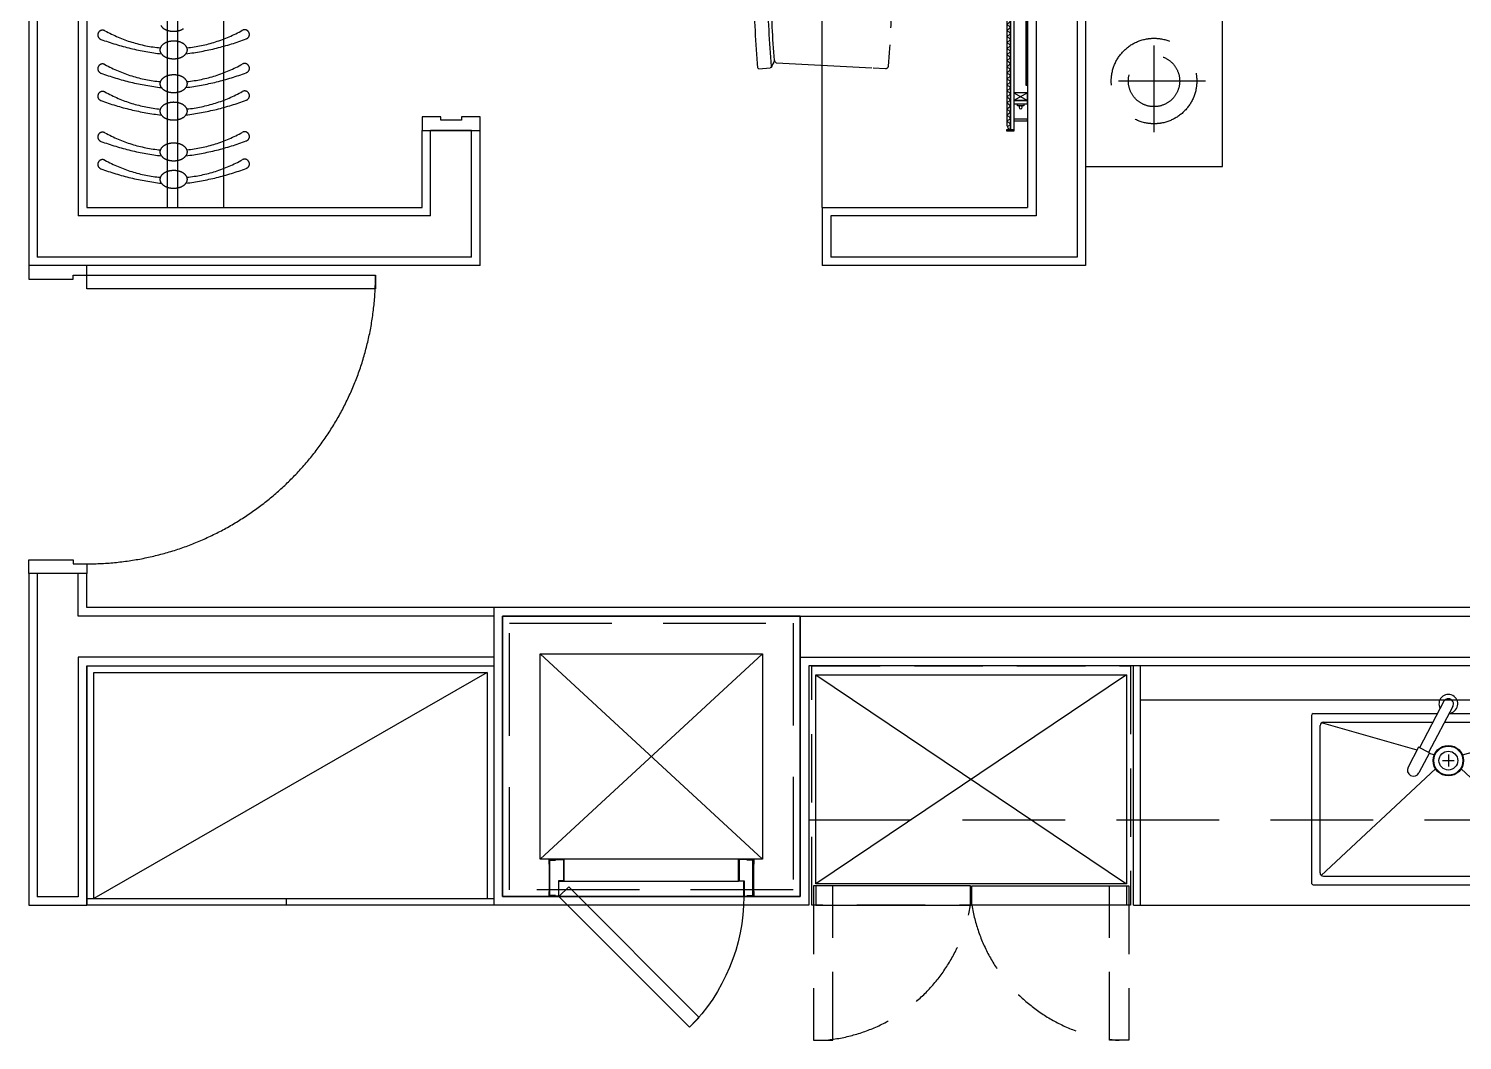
# Model space of a CAD drawing. Header units: millimetres. Extents: x 10000 to 302800, y 6800 to 229018.
# Drawn here: x 234673 to 238864, y 22118 to 25075 of the extents above; entities that cross this region are included whole.
import ezdxf

# ---------------------------------------------------------------- set-up
doc = ezdxf.new("R2010")
doc.units = ezdxf.units.MM
doc.header["$LTSCALE"] = 400
doc.header["$MEASUREMENT"] = 0
for name, pattern in [('X-ROOM TYPE-SR-2bay corner$0$CONTINOUS', [0]), ('X-ROOM TYPE-SR-2bay corner$0$HIDDEN', [0.375, 0.25, -0.125]), ('X-ROOM TYPE-SR-2bay corner$0$PHANTOM2', [1.25, 0.625, -0.125, 0.125, -0.125, 0.125, -0.125]), ('X-ROOM TYPE-SR-2bay corner$0$X-ROOM TYPE-HOTEL-DS-1$0$DASHED', [3, 2, -1]), ('X-ROOM TYPE-SR-2bay corner$0$X-ROOM TYPE-SR-2bay_1$0$PHANTOM2', [1.25, 0.625, -0.125, 0.125, -0.125, 0.125, -0.125]), ('X-ROOM TYPE-SR-2bay corner$0$X-ROOM TYPE-SR-3Bay$0$X-ROOM TYPE-SR-3Bay$0$HIDDEN2', [4.7625, 3.175, -1.5875])]:
    doc.linetypes.add(name, pattern=pattern)
doc.layers.get('0').update_dxf_attribs({"linetype": 'CONTINUOUS'})
for name, color, linetype in [('A-TXT1', 3, 'CONTINUOUS'), ('X-INT-HOTEL-9F~20F$0$A-DOOR', 4, 'CONTINUOUS'), ('X-ROOM TYPE-SR-2bay corner$0$.WA_BUILT-IN LOW', 252, 'CONTINUOUS'), ('X-ROOM TYPE-SR-2bay corner$0$.WA_Built-in mirror', 252, 'CONTINUOUS'), ('X-ROOM TYPE-SR-2bay corner$0$.WA_Built-in_Lower', 252, 'CONTINUOUS'), ('X-ROOM TYPE-SR-2bay corner$0$.WA_Door Swing', 252, 'CONTINUOUS'), ('X-ROOM TYPE-SR-2bay corner$0$.WA_FP_Furn', 252, 'X-ROOM TYPE-SR-2bay corner$0$CONTINOUS'), ('X-ROOM TYPE-SR-2bay corner$0$.WA_Furn', 252, 'CONTINUOUS'), ('X-ROOM TYPE-SR-2bay corner$0$.WA_METAL', 252, 'CONTINUOUS'), ('X-ROOM TYPE-SR-2bay corner$0$.WA_Plaster', 252, 'CONTINUOUS'), ('X-ROOM TYPE-SR-2bay corner$0$.WA_Sani', 252, 'CONTINUOUS'), ('X-ROOM TYPE-SR-2bay corner$0$.WA_Sani Hidden', 252, 'CONTINUOUS'), ('X-ROOM TYPE-SR-2bay corner$0$.WA_Sani-Fix', 252, 'CONTINUOUS'), ('X-ROOM TYPE-SR-2bay corner$0$.WA_Wall-Fin', 252, 'CONTINUOUS'), ('X-ROOM TYPE-SR-2bay corner$0$.WA_Wall-Finish', 252, 'CONTINUOUS'), ('X-ROOM TYPE-SR-2bay corner$0$A-OPEN2', 252, 'X-ROOM TYPE-SR-2bay corner$0$X-ROOM TYPE-HOTEL-DS-1$0$DASHED'), ('X-ROOM TYPE-SR-2bay corner$0$A-WALD', 7, 'CONTINUOUS'), ('X-ROOM TYPE-SR-2bay corner$0$X-ROOM TYPE-SR-2bay_1$0$__Door-bomba', 252, 'CONTINUOUS'), ('X-ROOM TYPE-SR-2bay corner$0$X-ROOM TYPE-SR-2bay_1$0$X-ROOM TYPE-SR-1.3+1.7Bay$0$__Door-bomba', 252, 'CONTINUOUS'), ('X-ROOM TYPE-SR-2bay corner$0$X-ROOM TYPE-SR-3Bay$0$.WA_Furn', 252, 'CONTINUOUS'), ('X-ROOM TYPE-SR-2bay corner$0$X-ROOM TYPE-SR-3Bay$0$ID_FP-FURN LOOSE', 252, 'CONTINUOUS')]:
    doc.layers.add(name, color=color, linetype=linetype)

# ---------------------------------------------------------------- blocks, each defined once
blk = doc.blocks.new('X-ROOM TYPE-SR-2bay corner$0$DOOR-900-11')
at = {"color": 8, "linetype": 'X-ROOM TYPE-SR-2bay corner$0$X-ROOM TYPE-SR-2bay_1$0$PHANTOM2', "ltscale": 200}
blk.add_arc((-85, 28), 844, 90, 180, dxfattribs=at)
at = {"layer": 'X-ROOM TYPE-SR-2bay corner$0$X-ROOM TYPE-SR-2bay_1$0$__Door-bomba'}
for points in [[(85, 900), (85, 860), (-45, 860), (-45, 872), (-85, 872), (-85, 900)], [(-85, 28), (-929, 28), (-929, 68), (-85, 68)], [(85, 0), (85, 40), (-45, 40), (-45, 28), (-85, 28), (-85, 0)]]:
    blk.add_lwpolyline(points, close=True, dxfattribs=at)
blk = doc.blocks.new('X-ROOM TYPE-SR-2bay corner$0$X-ROOM TYPE-SR-3Bay$0$X-ROOM TYPE-SR-3Bay$0$A$Ca76cda80')
at = {"layer": 'X-ROOM TYPE-SR-2bay corner$0$.WA_Sani-Fix'}
for p, q in [((495, 800), (5, 800)), ((0, 795), (0, 5)), ((25, 765), (25, 757)), ((25, 765), (25, 35)), ((27.3, 771.4), (338.6, 437.4)), ((35, 775), (465, 775)), ((393.5, 491.4), (473.3, 770.6)), ((475, 765), (475, 445.1)), ((500, 795), (500, 431.9)), ((401.8, 487), (343.4, 517.7)), ((385, 455.2), (326.6, 485.9)), ((385, 455.2), (401.8, 487)), ((536.4, 412.8), (400.4, 484.3)), ((379.2, 441.3), (383.4, 456)), ((520.6, 387.2), (386.4, 457.8)), ((380.1, 400), (345.1, 400)), ((362.6, 417.5), (362.6, 382.5)), ((475, 411.2), (475, 35)), ((500, 398.1), (500, 5)), ((27.3, 28.6), (338.6, 362.6)), ((379.2, 358.7), (473.3, 29.4)), ((35, 25), (465, 25)), ((5, 0), (495, 0))]:
    blk.add_line(p, q, dxfattribs=at)
for radius in [44.5, 42.5, 27.5]:
    blk.add_circle((362.6, 400), radius, dxfattribs=at)
for centre, radius, start, end in [((5, 795), 5, 90, 180), ((495, 795), 5, 0, 90), ((35, 765), 10, 90, 180), ((465, 765), 10, 0, 90), ((335, 501.8), 18, 62.2454, 242.2454), ((528.5, 400), 27.5, 185.2137, 119.277), ((528.5, 400), 15, 238.3208, 58.3208), ((5, 5), 5, 180, 270), ((35, 35), 10, 180, 270), ((465, 35), 10, 270, 0), ((495, 5), 5, 270, 0)]:
    blk.add_arc(centre, radius, start, end, dxfattribs=at)
blk = doc.blocks.new('X-ROOM TYPE-SR-2bay corner$0$REF-604L')
at = {"layer": 'X-ROOM TYPE-SR-2bay corner$0$.WA_Built-in_Lower', "ltscale": 2}
for p, q in [((-454, 27), (454, 638)), ((454, 27), (-454, 638))]:
    blk.add_line(p, q, dxfattribs=at)
at = {"layer": 'X-ROOM TYPE-SR-2bay corner$0$.WA_Built-in_Lower', "linetype": 'X-ROOM TYPE-SR-2bay corner$0$HIDDEN', "ltscale": 2}
for points in [[(-461, 643), (-461, 1095), (-404, 1095), (-404, 643)], [(461, 643), (461, 1095), (404, 1095), (404, 643)], [(-466, 700), (466, 700), (466, 0), (-466, 0)]]:
    blk.add_lwpolyline(points, close=True, dxfattribs=at)
at = {"layer": 'X-ROOM TYPE-SR-2bay corner$0$.WA_Built-in_Lower'}
for points in [[(-454, 700), (-2, 700), (-2, 643), (-454, 643)], [(2, 643), (454, 643), (454, 700), (2, 700)], [(-454, 638), (454, 638), (454, 27), (-454, 27)]]:
    blk.add_lwpolyline(points, close=True, dxfattribs=at)
at = {"layer": 'X-ROOM TYPE-SR-2bay corner$0$.WA_Built-in_Lower', "linetype": 'X-ROOM TYPE-SR-2bay corner$0$HIDDEN', "ltscale": 2}
for centre, start, end in [((-470.1, 621.9), 9.4732, 85.4517), ((470.1, 621.9), 94.5483, 170.5268)]:
    blk.add_arc(centre, 474.6, start, end, dxfattribs=at)
blk = doc.blocks.new('X-ROOM TYPE-SR-2bay corner$0$A$C231F4251')
at = {"layer": 'X-ROOM TYPE-SR-2bay corner$0$.WA_BUILT-IN LOW'}
h = blk.add_hatch(dxfattribs=at)
h.set_pattern_fill('NET', color=1, scale=100, angle=-45, style=0)
h.set_pattern_definition([(315, (39441.971, -56481.459), (8.8388348, 8.8388348), []), (45, (39441.971, -56481.459), (-8.8388348, 8.8388348), [])])
h.paths.add_polyline_path([(6.5, 10), (795, 10), (795, 4.7), (784.2, 0), (18, 0), (6.5, 4.7)])
at = {"layer": 'X-ROOM TYPE-SR-2bay corner$0$.WA_BUILT-IN LOW', "color": 251}
for p, q in [((112.5, 60, -0.8), (90, 20, -1.1)), ((112.5, 20, -1), (90, 60, -0.9)), ((687.5, 60, -0.8), (710, 20, -1.1)), ((687.5, 20, -1), (710, 60, -0.9))]:
    blk.add_line(p, q, dxfattribs=at)
at = {"layer": 'X-ROOM TYPE-SR-2bay corner$0$.WA_BUILT-IN LOW', "color": 1}
for p, q in [((795, 10, -0.9), (6.5, 10, -0.9)), ((786.1, 0, -0.9), (18, 0, -0.9))]:
    blk.add_line(p, q, dxfattribs=at)
at = {"layer": 'X-ROOM TYPE-SR-2bay corner$0$.WA_BUILT-IN LOW', "elevation": -1.1}
for points in [[(74.5, 30.6), (80, 30.6), (80, 49.4), (74.5, 49.4)], [(725.5, 30.6), (720, 30.6), (720, 49.4), (725.5, 49.4)]]:
    blk.add_lwpolyline(points, close=True, dxfattribs=at)
at = {"layer": 'X-ROOM TYPE-SR-2bay corner$0$.WA_BUILT-IN LOW', "color": 251, "elevation": -1.1}
for points in [[(112.5, 60), (112.5, 20), (90, 20), (90, 60)], [(687.5, 60), (687.5, 20), (710, 20), (710, 60)]]:
    blk.add_lwpolyline(points, close=True, dxfattribs=at)
at = {"layer": 'X-ROOM TYPE-SR-2bay corner$0$.WA_BUILT-IN LOW', "color": 1, "elevation": -1}
blk.add_lwpolyline([(6.5, 10), (795, 10), (795, 4.7), (784.2, 0), (18, 0), (6.5, 4.7)], close=True, dxfattribs=at)
at = {"layer": 'X-ROOM TYPE-SR-2bay corner$0$.WA_BUILT-IN LOW'}
for centre in [(69.9, 40, -1.1), (630.1, 40, -1.1)]:
    blk.add_circle(centre, 4.52, dxfattribs=at)
at = {"layer": 'X-ROOM TYPE-SR-2bay corner$0$.WA_Built-in mirror', "linetype": 'X-ROOM TYPE-SR-2bay corner$0$CONTINOUS', "elevation": -1.1}
for points in [[(90, 20), (80, 20), (80, 60), (90, 60)], [(710, 20), (720, 20), (720, 60), (710, 60)]]:
    blk.add_lwpolyline(points, close=True, dxfattribs=at)
at = {"layer": 'X-ROOM TYPE-SR-2bay corner$0$.WA_METAL', "ltscale": 200, "elevation": -1}
for points in [[(5, 20), (0, 20), (0, 0), (5, 0)], [(795, 20), (800, 20), (800, 0), (795, 0)]]:
    blk.add_lwpolyline(points, close=True, dxfattribs=at)
at = {"layer": 'X-ROOM TYPE-SR-2bay corner$0$.WA_Plaster', "color": 1, "ltscale": 0.1, "elevation": -1}
for points in [[(35, 20), (30, 20), (30, 60), (35, 60)], [(765, 20), (770, 20), (770, 60), (765, 60)]]:
    blk.add_lwpolyline(points, close=True, dxfattribs=at)
at = {"layer": 'X-ROOM TYPE-SR-2bay corner$0$.WA_Sani', "color": 251, "linetype": 'X-ROOM TYPE-SR-2bay corner$0$HIDDEN', "ltscale": 100, "elevation": -1}
blk.add_lwpolyline([(562.9, 55), (135, 55), (135, 60), (562.9, 60)], close=True, dxfattribs=at)
at = {"layer": 'X-ROOM TYPE-SR-2bay corner$0$.WA_Sani Hidden', "linetype": 'X-ROOM TYPE-SR-2bay corner$0$HIDDEN', "ltscale": 150, "elevation": -1}
blk.add_lwpolyline([(562.9, 60), (562.9, 55), (135, 55), (135, 60)], dxfattribs=at)
at = {"layer": 'X-ROOM TYPE-SR-2bay corner$0$.WA_Wall-Fin'}
for p, q in [((799.5, 20, -0.9), (5, 20, -0.9)), ((799.5, 10, -0.9), (5, 10, -0.9))]:
    blk.add_line(p, q, dxfattribs=at)
blk = doc.blocks.new('X-ROOM TYPE-SR-2bay corner$0$A$C07D34A31')
at = {"layer": 'X-ROOM TYPE-SR-2bay corner$0$.WA_Furn'}
for p, q in [((0, 387.3), (3.3, 354.1)), ((440, 387.3), (436.7, 354.1)), ((2.2, 57.3), (17.3, 335.6)), ((437.9, 56.9), (422.7, 335.6))]:
    blk.add_line(p, q, dxfattribs=at)
at = {"layer": 'X-ROOM TYPE-SR-2bay corner$0$.WA_Furn', "linetype": 'X-ROOM TYPE-SR-2bay corner$0$HIDDEN'}
for p, q in [((0, 17.4), (1.8, 50.2)), ((440, 17.4), (438.1, 52.8))]:
    blk.add_line(p, q, dxfattribs=at)
at = {"layer": 'X-ROOM TYPE-SR-2bay corner$0$.WA_Furn'}
for centre, radius, start, end in [((3.2, 387.1), 3.23, 98.3031, 176.2573), ((220, -2025), 2425, 90, 95.1397), ((220, -2025), 2425, 84.8603, 90), ((436.8, 387.1), 3.23, 3.7427, 81.6969), ((7.2, 354.5), 4, 185.2355, 275.1092), ((55.2, 434.5), 97.2, 238.7219, 252.0623), ((220, -2025), 2385, 90, 95.1092), ((26.1, 332.9), 9.17, 95.2592, 163.1912), ((220, -2035), 2385, 90, 94.6846), ((220, -2025), 2385, 84.8908, 90), ((220, -2035), 2385, 85.3154, 90), ((384.8, 434.5), 97.2, 287.9377, 301.2781), ((413.9, 332.9), 9.17, 16.8088, 84.7408), ((432.8, 354.5), 4, 264.8908, 354.7645)]:
    blk.add_arc(centre, radius, start, end, dxfattribs=at)
at = {"layer": 'X-ROOM TYPE-SR-2bay corner$0$.WA_Furn', "linetype": 'X-ROOM TYPE-SR-2bay corner$0$HIDDEN'}
for centre, radius, start, end in [((9.4, 18.7), 9.51, 187.9798, 260.4792), ((220, 2425), 2425, 264.9811, 270), ((220, 2425), 2425, 270, 275.0189), ((430.6, 18.7), 9.51, 279.5208, 352.0202)]:
    blk.add_arc(centre, radius, start, end, dxfattribs=at)
blk = doc.blocks.new('X-ROOM TYPE-SR-2bay corner')
at = {"layer": 'X-ROOM TYPE-SR-2bay corner$0$.WA_BUILT-IN LOW', "linetype": 'X-ROOM TYPE-SR-2bay corner$0$HIDDEN', "ltscale": 50}
blk.add_line((178763.9, 62956.1), (179914.1, 63616.1), dxfattribs=at)
at = {"layer": 'X-ROOM TYPE-SR-2bay corner$0$.WA_BUILT-IN LOW', "linetype": 'X-ROOM TYPE-SR-2bay corner$0$HIDDEN', "ltscale": 100}
for p, q in [((179669.1, 59861.1), (179669.1, 61596.2)), ((179699.1, 59831.1), (179699.1, 61596.2))]:
    blk.add_line(p, q, dxfattribs=at)
for centre, radius, start, end in [((179742.5, 60744.9), 786.7, 97.168, 110.4349), ((179622.5, 60744.5), 786.7, 69.8987, 83.1656), ((179683.2, 61093.5), 416.5, 95.7662, 119.2632), ((179679.8, 61093.5), 416.5, 61.0704, 84.5674), ((179888.1, 61470.2), 13.9, 241.0704, 69.8987), ((179472.7, 61469), 13.9, 110.4349, 299.2632), ((179742.5, 60664.7), 786.7, 97.168, 110.4349), ((179622.5, 60664.3), 786.7, 69.8987, 83.1656), ((179472.7, 61388.8), 13.9, 110.4349, 299.2632), ((179683.2, 61013.3), 416.5, 95.7662, 119.2632), ((179679.8, 61013.3), 416.5, 61.0704, 84.5674), ((179888.1, 61390), 13.9, 241.0704, 69.8987), ((179742.5, 60545.4), 786.7, 97.168, 110.4349), ((179622.5, 60545.1), 786.7, 69.8987, 83.1656), ((179472.7, 61269.6), 13.9, 110.4349, 299.2632), ((179683.2, 60894), 416.5, 95.7662, 119.2632), ((179679.8, 60894), 416.5, 61.0704, 84.5674), ((179888.1, 61270.8), 13.9, 241.0704, 69.8987), ((179742.5, 60465.2), 786.7, 97.168, 110.4349), ((179622.5, 60464.8), 786.7, 69.8987, 83.1656), ((179472.7, 61189.3), 13.9, 110.4349, 299.2632), ((179683.2, 60813.8), 416.5, 95.7662, 119.2632), ((179679.8, 60813.8), 416.5, 61.0704, 84.5674), ((179888.1, 61190.5), 13.9, 241.0704, 69.8987), ((179742.5, 60366.4), 786.7, 97.168, 110.4349), ((179683.2, 60715), 416.5, 95.7662, 119.2632), ((179622.5, 60366.1), 786.7, 69.8987, 83.1656), ((179679.8, 60715), 416.5, 61.0704, 84.5674), ((179472.7, 61090.5), 13.9, 110.4349, 299.2632), ((179888.1, 61091.8), 13.9, 241.0704, 69.8987)]:
    blk.add_arc(centre, radius, start, end, dxfattribs=at)
at = {"layer": 'X-ROOM TYPE-SR-2bay corner$0$.WA_BUILT-IN LOW', "linetype": 'X-ROOM TYPE-SR-2bay corner$0$HIDDEN', "ltscale": 50}
for centre, radius, start, end in [((179668.2, 61507), 30.1, 122.8453, 147.315), ((179675.5, 61495.6), 43.7, 105.0465, 122.8453), ((179680.4, 61477.6), 62.4, 90.1668, 105.0465), ((179680.4, 61477.6), 62.4, 75.2871, 90.1668), ((179685.1, 61495.6), 43.7, 57.4883, 75.2871), ((179692.4, 61507), 30.1, 33.0186, 57.4883), ((179657.1, 61514.1), 16.9, 147.315, 180.1668), ((179657.1, 61514.1), 16.9, 180.1668, 213.0186), ((179668.2, 61521.3), 30.1, 213.0186, 237.4883), ((179675.4, 61532.7), 43.7, 237.4883, 255.2871), ((179680.2, 61550.8), 62.4, 255.2871, 270.1668), ((179680.2, 61550.8), 62.4, 270.1668, 285.0465), ((179685, 61532.8), 43.7, 285.0465, 302.8453), ((179692.4, 61521.4), 30.1, 302.8453, 327.315), ((179703.5, 61514.2), 16.9, 0.1668, 33.0186), ((179703.5, 61514.2), 16.9, 327.315, 0.1668), ((179657.1, 61433.9), 16.9, 147.315, 180.1668), ((179668.2, 61426.7), 30.1, 122.8453, 147.315), ((179675.5, 61415.4), 43.7, 105.0465, 122.8453), ((179680.4, 61397.3), 62.4, 90.1668, 105.0465), ((179680.4, 61397.3), 62.4, 75.2871, 90.1668), ((179685.1, 61415.4), 43.7, 57.4883, 75.2871), ((179692.4, 61426.8), 30.1, 33.0186, 57.4883), ((179703.5, 61434), 16.9, 0.1668, 33.0186), ((179657.1, 61433.9), 16.9, 180.1668, 213.0186), ((179668.2, 61441.1), 30.1, 213.0186, 237.4883), ((179675.4, 61452.5), 43.7, 237.4883, 255.2871), ((179680.2, 61470.6), 62.4, 255.2871, 270.1668), ((179680.2, 61470.6), 62.4, 270.1668, 285.0465), ((179685, 61452.5), 43.7, 285.0465, 302.8453), ((179692.4, 61441.2), 30.1, 302.8453, 327.315), ((179703.5, 61434), 16.9, 327.315, 0.1668), ((179657.1, 61314.6), 16.9, 147.315, 180.1668), ((179668.2, 61307.5), 30.1, 122.8453, 147.315), ((179675.5, 61296.1), 43.7, 105.0465, 122.8453), ((179680.4, 61278.1), 62.4, 90.1668, 105.0465), ((179680.4, 61278.1), 62.4, 75.2871, 90.1668), ((179685.1, 61296.2), 43.7, 57.4883, 75.2871), ((179692.4, 61307.6), 30.1, 33.0186, 57.4883), ((179703.5, 61314.8), 16.9, 0.1668, 33.0186), ((179657.1, 61314.6), 16.9, 180.1668, 213.0186), ((179668.2, 61321.8), 30.1, 213.0186, 237.4883), ((179675.4, 61333.3), 43.7, 237.4883, 255.2871), ((179680.2, 61351.3), 62.4, 255.2871, 270.1668), ((179680.2, 61351.3), 62.4, 270.1668, 285.0465), ((179685, 61333.3), 43.7, 285.0465, 302.8453), ((179692.4, 61321.9), 30.1, 302.8453, 327.315), ((179703.5, 61314.8), 16.9, 327.315, 0.1668), ((179657.1, 61234.4), 16.9, 147.315, 180.1668), ((179657.1, 61234.4), 16.9, 180.1668, 213.0186), ((179668.2, 61227.3), 30.1, 122.8453, 147.315), ((179675.5, 61215.9), 43.7, 105.0465, 122.8453), ((179680.4, 61197.9), 62.4, 90.1668, 105.0465), ((179680.4, 61197.9), 62.4, 75.2871, 90.1668), ((179685.1, 61215.9), 43.7, 57.4883, 75.2871), ((179692.4, 61227.3), 30.1, 33.0186, 57.4883), ((179703.5, 61234.5), 16.9, 0.1668, 33.0186), ((179703.5, 61234.5), 16.9, 327.315, 0.1668), ((179668.2, 61241.6), 30.1, 213.0186, 237.4883), ((179675.4, 61253), 43.7, 237.4883, 255.2871), ((179680.2, 61271.1), 62.4, 255.2871, 270.1668), ((179680.2, 61271.1), 62.4, 270.1668, 285.0465), ((179685, 61253.1), 43.7, 285.0465, 302.8453), ((179692.4, 61241.7), 30.1, 302.8453, 327.315), ((179668.2, 61128.5), 30.1, 122.8453, 147.315), ((179675.5, 61117.1), 43.7, 105.0465, 122.8453), ((179680.4, 61099.1), 62.4, 90.1668, 105.0465), ((179680.4, 61099.1), 62.4, 75.2871, 90.1668), ((179685.1, 61117.1), 43.7, 57.4883, 75.2871), ((179692.4, 61128.6), 30.1, 33.0186, 57.4883), ((179657.1, 61135.6), 16.9, 147.315, 180.1668), ((179657.1, 61135.6), 16.9, 180.1668, 213.0186), ((179668.2, 61142.8), 30.1, 213.0186, 237.4883), ((179675.4, 61154.2), 43.7, 237.4883, 255.2871), ((179680.2, 61172.3), 62.4, 255.2871, 270.1668), ((179680.2, 61172.3), 62.4, 270.1668, 285.0465), ((179685, 61154.3), 43.7, 285.0465, 302.8453), ((179692.4, 61142.9), 30.1, 302.8453, 327.315), ((179703.5, 61135.8), 16.9, 0.1668, 33.0186), ((179703.5, 61135.8), 16.9, 327.315, 0.1668), ((179675.5, 61036.9), 43.7, 105.0465, 122.8453), ((179680.4, 61018.8), 62.4, 90.1668, 105.0465), ((179680.4, 61018.8), 62.4, 75.2871, 90.1668), ((179685.1, 61036.9), 43.7, 57.4883, 75.2871), ((179692.4, 61048.3), 30.1, 33.0186, 57.4883)]:
    blk.add_arc(centre, radius, start, end, dxfattribs=at)
at = {"layer": 'X-ROOM TYPE-SR-2bay corner$0$.WA_Built-in_Lower'}
for p, q in [((176873.9, 63636.1), (174548.8, 63636.1)), ((176853.9, 63636.1), (176853.9, 62936.1)), ((176873.9, 63636.1), (176873.9, 62936.1)), ((179351.5, 63616.2), (179351.5, 63636.2)), ((179934.1, 63616.1), (178743.9, 63616.1)), ((176853.9, 63036.1), (173948.8, 63036.1)), ((177784.3, 61596.2), (177784.3, 60346.1)), ((179534.1, 59996.1), (179534.1, 61596.2))]:
    blk.add_line(p, q, dxfattribs=at)
at = {"layer": 'X-ROOM TYPE-SR-2bay corner$0$.WA_Built-in_Lower', "linetype": 'X-ROOM TYPE-SR-2bay corner$0$HIDDEN', "ltscale": 3}
blk.add_line((177823.9, 63386.1), (174298.8, 63386.1), dxfattribs=at)
at = {"layer": 'X-ROOM TYPE-SR-2bay corner$0$.WA_Built-in_Lower'}
blk.add_lwpolyline([(178743.9, 63636.1), (179934.1, 63636.2), (179934.1, 62936.2), (178743.9, 62936.1)], close=True, dxfattribs=at)
blk.add_lwpolyline([(179914.1, 63616.2), (179914.1, 62956.2), (178763.9, 62956.1), (178763.9, 63616.1)], dxfattribs=at)
at = {"layer": 'X-ROOM TYPE-SR-2bay corner$0$.WA_FP_Furn', "ltscale": 0.2}
blk.add_lwpolyline([(177014.2, 60976.6), (177014.3, 61476.6), (176614.3, 61476.6), (176614.3, 60976.6)], close=True, dxfattribs=at)
at = {"layer": 'X-ROOM TYPE-SR-2bay corner$0$.WA_Wall-Finish'}
for p, q in [((178743.9, 62766.1), (178743.9, 63636.1)), ((180104.1, 62666.2), (180104.1, 63636.2)), ((173848.8, 62766.2), (178743.9, 62766.1)), ((179934.1, 62766.2), (179934.1, 62666.2)), ((180104.1, 59426.1), (180104.1, 61766.2))]:
    blk.add_line(p, q, dxfattribs=at)
at = {"layer": 'X-ROOM TYPE-SR-2bay corner$0$.WA_Wall-Finish', "ltscale": 2}
for p, q in [((180104.1, 63636.2), (179934.1, 63636.2)), ((179934.1, 62936.2), (179934.1, 63636.2)), ((179934.1, 62936.2), (178743.9, 62936.1)), ((178743.9, 62766.1), (179934.1, 62766.2)), ((179934.1, 62666.2), (180104.1, 62666.2)), ((177014.3, 57896.2), (177014.3, 61766.2)), ((177014.3, 61766.2), (177784.3, 61766.2)), ((177784.3, 61596.2), (177784.3, 61766.2)), ((178784.2, 61766.2), (180104.1, 61766.2)), ((177184.3, 60346.1), (177184.3, 61596.2)), ((178954.2, 61596.2), (178954.2, 61371.1)), ((179934.1, 59596.1), (179934.1, 61596.2))]:
    blk.add_line(p, q, dxfattribs=at)
at = {"layer": 'X-ROOM TYPE-SR-2bay corner$0$.WA_Wall-Finish', "ltscale": 5}
for p, q in [((178784.2, 61766.2), (178784.2, 61371.1)), ((177784.3, 61596.2), (177184.3, 61596.2)), ((179934.1, 61596.2), (178954.2, 61596.2))]:
    blk.add_line(p, q, dxfattribs=at)
blk.add_lwpolyline([(173848.8, 62936.2), (177823.9, 62936.1), (177823.9, 63636.1), (178743.9, 63636.1)], dxfattribs=at)
at = {"layer": 'X-ROOM TYPE-SR-2bay corner$0$.WA_Wall-Finish', "linetype": 'X-ROOM TYPE-SR-2bay corner$0$HIDDEN', "ltscale": 3}
blk.add_lwpolyline([(177868.9, 63591.1), (178698.9, 63591.1), (178698.9, 62811.1), (177868.9, 62811.1)], close=True, dxfattribs=at)
at = {"layer": 'X-ROOM TYPE-SR-2bay corner$0$A-OPEN2', "linetype": 'X-ROOM TYPE-SR-2bay corner$0$PHANTOM2', "ltscale": 5}
for p, q in [((178608.9, 62901.1), (177958.9, 63501.1)), ((177958.9, 62901.1), (178608.9, 63501.1))]:
    blk.add_line(p, q, dxfattribs=at)
at = {"layer": 'X-ROOM TYPE-SR-2bay corner$0$A-WALD'}
for p, q in [((177848.9, 63611.1), (178718.9, 63611.1)), ((177848.9, 62791.1), (177848.9, 63611.1)), ((178718.9, 63611.1), (177848.9, 63611.1)), ((177848.9, 63611.1), (177848.9, 62791.1)), ((178718.9, 63611.1), (178718.9, 62791.1)), ((178718.9, 62791.1), (178718.9, 63611.1)), ((179959.1, 62911.2), (179959.1, 63611.2)), ((179959.1, 63611.2), (180079.1, 63611.2)), ((180079.1, 62666.2), (180079.1, 63611.2)), ((177958.9, 63501.1), (178608.9, 63501.1)), ((177958.9, 62901.1), (177958.9, 63501.1)), ((178608.9, 63501.1), (178608.9, 62901.1)), ((177848.9, 62911.1), (173848.8, 62911.2)), ((178743.9, 62911.1), (179959.1, 62911.2)), ((178608.9, 62901.1), (177958.9, 62901.1)), ((177848.9, 62791.1), (173848.8, 62791.2)), ((177848.9, 62791.1), (177848.9, 62791.1)), ((178718.9, 62791.1), (177848.9, 62791.1)), ((177848.9, 62791.1), (178718.9, 62791.1)), ((178743.9, 62791.1), (179959.1, 62791.1)), ((179959.1, 62791.1), (179959.1, 62666.2)), ((179959.1, 62666.2), (180079.1, 62666.2)), ((177039.3, 57871.1), (177039.3, 61741.2)), ((177039.3, 61741.2), (177759.3, 61741.2)), ((177759.3, 61621.2), (177759.3, 61741.2)), ((178809.2, 61741.2), (178809.2, 61371.1)), ((178809.2, 61741.2), (180079.1, 61741.2)), ((180079.1, 61621.2), (180079.1, 61741.2)), ((180079.1, 59451.1), (180079.1, 61741.2)), ((177159.3, 61621.2), (177759.3, 61621.2)), ((177159.3, 57871.1), (177159.3, 61621.2)), ((178929.2, 61621.2), (178929.2, 61371.1)), ((178929.2, 61621.2), (179959.1, 61621.2)), ((179959.1, 59571.1), (179959.1, 61621.2)), ((178809.2, 61371.1), (178929.2, 61371.1))]:
    blk.add_line(p, q, dxfattribs=at)
at = {"layer": 'X-ROOM TYPE-SR-2bay corner$0$X-ROOM TYPE-SR-2bay_1$0$X-ROOM TYPE-SR-1.3+1.7Bay$0$__Door-bomba'}
blk.add_lwpolyline([(178784.2, 61331.1), (178839.2, 61331.1), (178839.2, 61341.1), (178899.2, 61341.1), (178899.2, 61331.1), (178954.2, 61331.1), (178954.2, 61371.1), (178784.2, 61371.1), (178784.2, 61331.1)], dxfattribs=at)
at = {"layer": 'X-ROOM TYPE-SR-2bay corner$0$X-ROOM TYPE-SR-3Bay$0$ID_FP-FURN LOOSE', "linetype": 'X-ROOM TYPE-SR-2bay corner$0$X-ROOM TYPE-SR-3Bay$0$X-ROOM TYPE-SR-3Bay$0$HIDDEN2', "ltscale": 0.2}
for p, q in [((176814.3, 61376.6), (176814.3, 61076.6)), ((176664.3, 61226.6), (176964.3, 61226.6))]:
    blk.add_line(p, q, dxfattribs=at)
for radius in [125, 75]:
    blk.add_circle((176814.3, 61226.6), radius, dxfattribs=at)
at = {"layer": 'X-ROOM TYPE-SR-2bay corner$0$.WA_Built-in_Lower'}
blk.add_blockref('X-ROOM TYPE-SR-2bay corner$0$REF-604L', (177348.9, 62936.1), dxfattribs=at)
at = {"layer": 'X-ROOM TYPE-SR-2bay corner$0$.WA_Door Swing'}
blk.add_blockref('X-ROOM TYPE-SR-2bay corner$0$DOOR-900-11', (180019.1, 61766.2), dxfattribs=at)
at = {"layer": 'X-ROOM TYPE-SR-2bay corner$0$.WA_Furn', "ltscale": 4, "xscale": -1, "rotation": 270}
blk.add_blockref('X-ROOM TYPE-SR-2bay corner$0$A$C07D34A31', (177582.2, 60751.3), dxfattribs=at)
at = {"layer": 'X-ROOM TYPE-SR-2bay corner$0$.WA_Wall-Finish', "ltscale": 2, "xscale": -1, "rotation": 90}
blk.add_blockref('X-ROOM TYPE-SR-2bay corner$0$A$C231F4251', (177244.3, 61373.4), dxfattribs=at)
at = {"layer": 'X-ROOM TYPE-SR-2bay corner$0$X-ROOM TYPE-SR-3Bay$0$.WA_Furn', "rotation": 270}
blk.add_blockref('X-ROOM TYPE-SR-2bay corner$0$X-ROOM TYPE-SR-3Bay$0$X-ROOM TYPE-SR-3Bay$0$A$Ca76cda80', (175553.9, 63576.1), dxfattribs=at)
blk = doc.blocks.new('*U748')
at = {"layer": 'X-INT-HOTEL-9F~20F$0$A-DOOR', "color": 8}
for p, q in [((570, 0), (30, 0)), ((45, -45), (555, -45)), ((555, -110), (45, -110))]:
    blk.add_line(p, q, dxfattribs=at)
at = {"layer": 'X-INT-HOTEL-9F~20F$0$A-DOOR'}
for points in [[(411.8, 381.8), (30, 0), (58.3, -28.3), (440.1, 353.6)], [(1.6, -15), (1.6, -15), (1.6, -15), (0, -15), (0, 0), (30, 0), (30, -45), (45, -45), (45, -110), (0, -110), (0, -95), (1.6, -95), (1.6, -95), (1.6, -95), (1.6, -108.4), (43.4, -108.4), (43.4, -46.6), (28.4, -46.6), (28.4, -1.6), (1.6, -1.6)], [(598.4, -15), (598.4, -15), (598.4, -15), (600, -15), (600, 0), (570, 0), (570, -45), (555, -45), (555, -110), (600, -110), (600, -95), (598.4, -95), (598.4, -95), (598.4, -95), (598.4, -108.4), (556.6, -108.4), (556.6, -46.6), (571.6, -46.6), (571.6, -1.6), (598.4, -1.6)]]:
    blk.add_lwpolyline(points, close=True, dxfattribs=at)
at = {"layer": 'X-INT-HOTEL-9F~20F$0$A-DOOR', "color": 8}
for points in [[(20, -108.4), (1.6, -108.4), (1.6, -1.6), (20, -1.6), (20, -3.2), (3.2, -3.2), (3.2, -106.8), (20, -106.8)], [(580, -108.4), (598.4, -108.4), (598.4, -1.6), (580, -1.6), (580, -3.2), (596.8, -3.2), (596.8, -106.8), (580, -106.8)]]:
    blk.add_lwpolyline(points, close=True, dxfattribs=at)
blk.add_arc((30, 0), 540, 0, 45, dxfattribs=at)
blk = doc.blocks.new('X-INT-HOTEL-9F~20F$0$객실 샤프트 점검도어(HOTEL)')
at = {"layer": 'X-INT-HOTEL-9F~20F$0$A-DOOR', "xscale": -1, "rotation": 180}
blk.add_blockref('*U748', (229098.8, 51631.2), dxfattribs=at)
blk = doc.blocks.new('X-INT-HOTEL-9F~20F')
at = {"rotation": 180}
blk.add_blockref('X-ROOM TYPE-SR-2bay corner', (409997.6, 104542.4), dxfattribs=at)
at = {"layer": 'X-INT-HOTEL-9F~20F$0$A-DOOR'}
blk.add_blockref('X-INT-HOTEL-9F~20F$0$객실 샤프트 점검도어(HOTEL)', (2315, -10699.9), dxfattribs=at)
blk = doc.blocks.new('X-BASE-9F')
blk.add_blockref('X-INT-HOTEL-9F~20F', (0, 0))

msp = doc.modelspace()

# ---------------------------------------------------------------- block references
at = {"layer": 'A-TXT1'}
msp.add_blockref('X-BASE-9F', (4779.3, -18393.7), dxfattribs=at)

doc.saveas('drawing.dxf')
